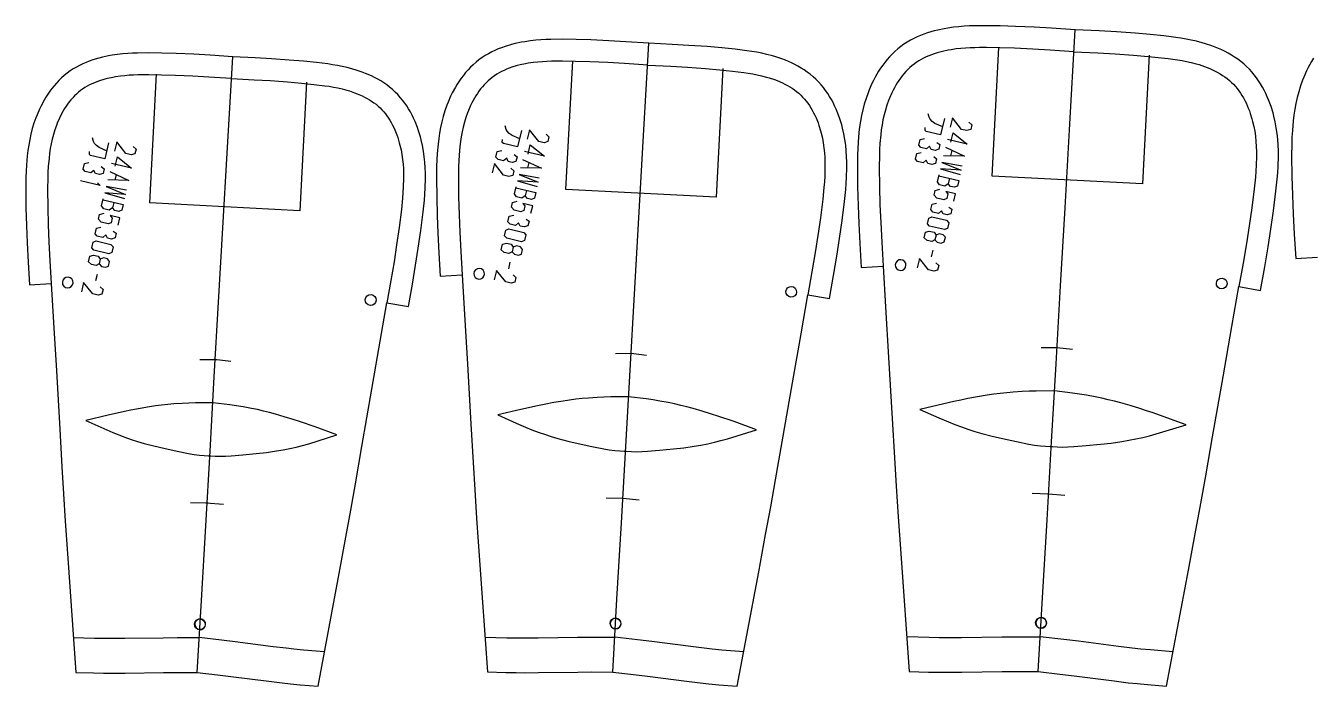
# Model space of a CAD drawing. Extents: x 870 to 2252, y -335 to 1751.
# Drawn here: x 923 to 1222.5, y 888.6 to 1042.4 of the extents above; entities that cross this region are included whole.
import ezdxf

# ---------------------------------------------------------------- set-up
doc = ezdxf.new("R2010")
doc.units = 0

msp = doc.modelspace()

# ---------------------------------------------------------------- linework, layer by layer
for points in [[(1146.654785, 1042.424072), (1144.960938, 1042.422607), (1143.800171, 1042.403442), (1142.625488, 1042.36377), (1141.430542, 1042.298462), (1140.215698, 1042.201904), (1138.975952, 1042.067993), (1137.607178, 1041.872803), (1136.776733, 1041.72876), (1135.268066, 1041.410889), (1134.447021, 1041.204224), (1133.654785, 1040.980957), (1132.861816, 1040.731323), (1132.069336, 1040.453857), (1131.279175, 1040.146484), (1130.492676, 1039.807495), (1129.711182, 1039.434692), (1128.9375, 1039.026123), (1128.173218, 1038.579468), (1127.421265, 1038.093262), (1126.686279, 1037.566895), (1125.987671, 1037.013306), (1125.322021, 1036.432739), (1124.689209, 1035.828857), (1124.088623, 1035.203979), (1123.518921, 1034.560425), (1122.97937, 1033.900391), (1122.46936, 1033.226074), (1121.987061, 1032.539063), (1121.531982, 1031.840698), (1121.103271, 1031.133057), (1120.699707, 1030.417358), (1120.320923, 1029.695313), (1119.950439, 1028.936646), (1119.33728, 1027.536377), (1119.052368, 1026.810791), (1118.591553, 1025.508667), (1118.184326, 1024.176392), (1117.83606, 1022.846069), (1117.54187, 1021.519653), (1117.296875, 1020.199219), (1117.09668, 1018.887146), (1116.933594, 1017.562805), (1116.73877, 1015.343079), (1116.654663, 1013.837402), (1116.603149, 1012.348877), (1116.573242, 1009.479065), (1116.629395, 1004.93042), (1116.737305, 1000.596558), (1116.904541, 996.400696), (1117.150391, 991.725525), (1117.486694, 986.159058), (1122.577515, 986.466553), (1123.148315, 977.006042), (1123.856079, 965.180237), (1124.688232, 950.988098), (1125.220337, 941.801514), (1125.620239, 935.240906), (1126.099243, 928.079224), (1126.703613, 919.553711), (1128.648438, 892.079346), (1133.104614, 891.947083), (1135.516235, 891.9021), (1137.578735, 891.885925), (1140.887817, 891.902588), (1150.304077, 892.03717), (1153.668091, 892.049377), (1158.689331, 892.03656), (1163.678833, 891.473083), (1167.019531, 891.075134), (1176.358154, 889.860901), (1179.643311, 889.464661), (1181.694092, 889.244019), (1184.094849, 889.012146), (1188.536865, 888.632141), (1193.621216, 915.702026), (1195.199951, 924.101685), (1196.497314, 931.161255), (1197.647461, 937.632629), (1199.230103, 946.697449), (1201.685181, 960.700317), (1203.745239, 972.366943), (1205.397583, 981.699341), (1210.419678, 980.809814), (1211.392334, 986.300964), (1212.173096, 990.916992), (1212.820557, 995.065979), (1213.425171, 999.358887), (1214.002808, 1003.871094), (1214.302368, 1006.725281), (1214.421997, 1008.2099), (1214.51123, 1009.715271), (1214.572266, 1011.94281), (1214.562256, 1013.277039), (1214.513916, 1014.603394), (1214.422119, 1015.943115), (1214.281982, 1017.294617), (1214.088745, 1018.656067), (1213.837036, 1020.026306), (1213.528687, 1021.372742), (1213.328857, 1022.126221), (1212.880493, 1023.587708), (1212.599487, 1024.383667), (1212.305908, 1025.144531), (1211.987305, 1025.901733), (1211.642456, 1026.653931), (1211.27063, 1027.399902), (1210.870483, 1028.137573), (1210.440918, 1028.866089), (1209.980713, 1029.58374), (1209.48877, 1030.288452), (1208.963745, 1030.978149), (1208.404297, 1031.650635), (1207.809814, 1032.303589), (1207.179321, 1032.933594), (1206.509521, 1033.540894), (1205.818237, 1034.110229), (1205.110229, 1034.641479), (1204.38855, 1035.13623), (1203.655151, 1035.596191), (1202.912842, 1036.023315), (1202.162964, 1036.419189), (1201.407593, 1036.785889), (1200.64856, 1037.124634), (1199.887207, 1037.4375), (1199.095093, 1037.736938), (1197.632935, 1038.22583), (1196.824707, 1038.464233), (1195.487305, 1038.815186), (1194.271118, 1039.090454), (1193.075317, 1039.325806), (1191.895874, 1039.527832), (1190.733398, 1039.701904), (1189.58252, 1039.854248), (1187.900024, 1040.050049), (1184.730469, 1040.370605), (1181.233887, 1040.671875), (1176.875854, 1040.980469), (1172.84729, 1041.210571), (1167.290894, 1041.473267), (1161.741211, 1041.849854), (1157.712769, 1042.083618), (1153.348267, 1042.276978), (1149.840332, 1042.378906), (1146.654785, 1042.424072)], [(1047.98291, 1039.255615), (1045.243286, 1039.235229), (1044.074097, 1039.195313), (1042.908813, 1039.130859), (1041.723511, 1039.035645), (1040.512817, 1038.903442), (1039.17627, 1038.71106), (1038.363159, 1038.568604), (1036.890259, 1038.255493), (1036.049438, 1038.041992), (1034.57312, 1037.598267), (1033.761719, 1037.312012), (1032.989136, 1037.009399), (1032.219849, 1036.675659), (1031.455933, 1036.308594), (1030.698975, 1035.906494), (1029.951172, 1035.467041), (1029.215698, 1034.988892), (1028.496582, 1034.471191), (1027.811157, 1033.925171), (1027.158325, 1033.352905), (1026.53833, 1032.757813), (1025.950073, 1032.142334), (1025.3927, 1031.508667), (1024.865234, 1030.859497), (1024.366455, 1030.196289), (1023.89563, 1029.520874), (1023.451477, 1028.835083), (1023.013367, 1028.1073), (1022.28717, 1026.764038), (1021.909302, 1025.985229), (1021.312561, 1024.613892), (1021.034302, 1023.90155), (1020.585083, 1022.624817), (1020.187866, 1021.318909), (1019.848206, 1020.014893), (1019.561279, 1018.715271), (1019.322388, 1017.421936), (1019.127014, 1016.137024), (1018.967896, 1014.839844), (1018.777405, 1012.666931), (1018.69519, 1011.19281), (1018.644592, 1009.735596), (1018.614746, 1006.928101), (1018.667847, 1002.47998), (1018.771484, 998.242004), (1018.932739, 994.139038), (1019.170349, 989.56781), (1019.495422, 984.125732), (1024.586426, 984.42981), (1025.138062, 975.181519), (1025.822266, 963.620789), (1026.626587, 949.746826), (1027.140991, 940.766296), (1027.52771, 934.352844), (1027.959595, 927.802185), (1028.575562, 919.017456), (1030.469727, 891.977295), (1034.785645, 891.849854), (1037.13208, 891.806519), (1039.139771, 891.791382), (1042.358276, 891.808716), (1051.508301, 891.943115), (1054.775146, 891.955994), (1059.638916, 891.945068), (1064.472046, 891.398132), (1067.715698, 891.010742), (1076.790039, 889.827881), (1079.985352, 889.441528), (1081.981567, 889.22644), (1084.317383, 889.000427), (1088.619629, 888.632141), (1093.602051, 915.276611), (1095.221436, 923.9328), (1096.401611, 930.390747), (1097.521118, 936.717529), (1099.06189, 945.579895), (1101.451904, 959.270081), (1103.457397, 970.675964), (1105.06604, 979.799988), (1110.088501, 978.914185), (1111.035522, 984.283081), (1111.795776, 988.796875), (1112.426514, 992.854187), (1113.015503, 997.052429), (1113.578369, 1001.465149), (1113.870605, 1004.257568), (1113.987427, 1005.710938), (1114.074707, 1007.184814), (1114.134766, 1009.365112), (1114.125488, 1010.671997), (1114.078735, 1011.970886), (1113.989746, 1013.28302), (1113.853638, 1014.606995), (1113.665894, 1015.941284), (1113.421021, 1017.284363), (1113.121094, 1018.604065), (1112.926514, 1019.343567), (1112.490845, 1020.774414), (1112.204712, 1021.59137), (1111.637573, 1023.009033), (1111.285645, 1023.782166), (1110.923096, 1024.514526), (1110.532837, 1025.23938), (1110.113525, 1025.955322), (1109.66394, 1026.660889), (1109.182861, 1027.354126), (1108.668945, 1028.033081), (1108.121338, 1028.695313), (1107.538452, 1029.338745), (1106.920166, 1029.959595), (1106.265259, 1030.556396), (1105.589355, 1031.115723), (1104.896973, 1031.638062), (1104.19104, 1032.12439), (1103.474243, 1032.576538), (1102.748291, 1032.996338), (1102.015503, 1033.385498), (1101.242432, 1033.762939), (1099.82666, 1034.373047), (1099.015869, 1034.681519), (1097.588501, 1035.161499), (1096.797119, 1035.396362), (1095.491333, 1035.740723), (1094.303955, 1036.010864), (1093.137451, 1036.241333), (1091.987183, 1036.438965), (1090.8302, 1036.612793), (1088.111084, 1036.947144), (1085.012573, 1037.260986), (1081.612427, 1037.554077), (1077.375244, 1037.854248), (1073.458374, 1038.077637), (1068.060181, 1038.331909), (1062.668457, 1038.698364), (1058.751953, 1038.925659), (1054.508301, 1039.113281), (1051.096924, 1039.212036), (1047.98291, 1039.255615)], [(1158.689331, 892.03656), (1159.678467, 909.218445), (1160.723999, 927.384521), (1161.769653, 945.550781), (1162.815308, 963.716858), (1163.860962, 981.882935), (1164.906494, 1000.049133), (1165.952148, 1018.215271), (1167.290894, 1041.473267)], [(1059.638916, 891.945068), (1060.615723, 908.923706), (1061.637451, 926.683289), (1062.658936, 944.442688), (1063.680664, 962.202148), (1064.702271, 979.961609), (1065.723999, 997.721069), (1066.745605, 1015.48053), (1068.060181, 1038.331909)], [(1166.997925, 1036.381348), (1161.420776, 1036.76001), (1157.452148, 1036.990112), (1153.161255, 1037.180176), (1149.72998, 1037.280029), (1146.620728, 1037.324097), (1145.005493, 1037.322754), (1143.928467, 1037.30481), (1142.850708, 1037.268433), (1141.771973, 1037.209473), (1140.691895, 1037.123535), (1139.609863, 1037.006714), (1138.403076, 1036.834717), (1137.73877, 1036.71936), (1136.416748, 1036.440918), (1135.761597, 1036.276123), (1135.112305, 1036.093018), (1134.470459, 1035.891113), (1133.837036, 1035.669189), (1133.213379, 1035.426636), (1132.601074, 1035.162842), (1132.001343, 1034.876587), (1131.415894, 1034.567261), (1130.845581, 1034.234131), (1130.292114, 1033.876343), (1129.756592, 1033.492798), (1129.249023, 1033.090576), (1128.760132, 1032.664307), (1128.289795, 1032.215332), (1127.837891, 1031.745239), (1127.404175, 1031.255249), (1126.988892, 1030.746948), (1126.591553, 1030.221802), (1126.212036, 1029.68103), (1125.850342, 1029.126099), (1125.506348, 1028.558594), (1125.180176, 1027.979858), (1124.871338, 1027.391235), (1124.579834, 1026.794189), (1124.048462, 1025.580566), (1123.831055, 1025.027466), (1123.436401, 1023.911804), (1123.091675, 1022.784668), (1122.794189, 1021.647644), (1122.539917, 1020.502014), (1122.326172, 1019.349182), (1122.149292, 1018.190735), (1122.006226, 1017.027954), (1121.826172, 1014.977783), (1121.749634, 1013.606995), (1121.702148, 1012.234131), (1121.673584, 1009.483948), (1121.728516, 1005.025452), (1121.834839, 1000.761597), (1121.999146, 996.63623), (1122.242432, 992.013245), (1122.577515, 986.466553)], [(1184.474243, 1035.55603), (1182.91394, 1005.596619), (1147.961182, 1007.417114), (1149.521484, 1037.376465)], [(1166.997925, 1036.381348), (1172.581543, 1036.117432), (1176.550415, 1035.890869), (1180.834839, 1035.58728), (1184.254761, 1035.292847), (1187.348511, 1034.979736), (1188.953125, 1034.793091), (1190.021118, 1034.651733), (1191.087524, 1034.492065), (1192.152222, 1034.309692), (1193.215332, 1034.100342), (1194.276855, 1033.860107), (1195.455933, 1033.550781), (1196.102661, 1033.359985), (1197.384033, 1032.931641), (1198.015747, 1032.692627), (1198.639648, 1032.436401), (1199.254395, 1032.161987), (1199.858154, 1031.869019), (1200.449707, 1031.556519), (1201.027588, 1031.224121), (1201.590576, 1030.870972), (1202.136719, 1030.496704), (1202.665161, 1030.100098), (1203.173706, 1029.681274), (1203.661865, 1029.23877), (1204.119873, 1028.780884), (1204.556519, 1028.301392), (1204.97229, 1027.801514), (1205.36731, 1027.282593), (1205.741821, 1026.746216), (1206.096191, 1026.193726), (1206.430542, 1025.626343), (1206.745605, 1025.045532), (1207.04126, 1024.452759), (1207.317749, 1023.849487), (1207.575439, 1023.237183), (1207.814697, 1022.617004), (1208.035767, 1021.990417), (1208.424561, 1020.723877), (1208.576904, 1020.149353), (1208.840942, 1018.995911), (1209.053833, 1017.836609), (1209.218994, 1016.673035), (1209.340088, 1015.505737), (1209.420288, 1014.33606), (1209.462891, 1013.164978), (1209.47168, 1011.993469), (1209.415405, 1009.936157), (1209.333984, 1008.565674), (1209.223755, 1007.196411), (1208.936646, 1004.46106), (1208.370483, 1000.038269), (1207.775757, 995.814819), (1207.139038, 991.735535), (1206.366943, 987.171082), (1205.397827, 981.699341)], [(951.670593, 1036.087036), (949.006165, 1036.066406), (947.866211, 1036.026855), (946.730469, 1035.963135), (945.574524, 1035.869385), (944.393127, 1035.738892), (943.088867, 1035.549194), (942.29303, 1035.408447), (940.855469, 1035.099854), (940.032166, 1034.888916), (938.591309, 1034.452148), (937.797607, 1034.1698), (937.042419, 1033.871826), (936.290283, 1033.543213), (935.543396, 1033.182007), (934.803589, 1032.786499), (934.072449, 1032.35437), (933.353271, 1031.884033), (932.649841, 1031.374878), (931.977966, 1030.836548), (931.338074, 1030.272339), (930.730835, 1029.686035), (930.154968, 1029.080078), (929.609802, 1028.456543), (929.094177, 1027.817871), (928.607178, 1027.165894), (928.147583, 1026.502319), (927.714294, 1025.828735), (927.286865, 1025.113892), (926.580139, 1023.797485), (926.211792, 1023.033386), (925.631409, 1021.691101), (925.359924, 1020.991699), (924.922302, 1019.740845), (924.535156, 1018.460999), (924.204224, 1017.183716), (923.9245, 1015.910767), (923.69165, 1014.644348), (923.501099, 1013.386597), (923.345825, 1012.116638), (923.159973, 1009.990784), (923.07959, 1008.548157), (923.029968, 1007.122498), (923, 1004.377258), (923.05011, 1000.02948), (923.149353, 995.887573), (923.304688, 991.877625), (923.534058, 987.410278), (923.8479, 982.092712), (928.939026, 982.393188), (929.471802, 973.356995), (930.132507, 962.061462), (930.908936, 948.505737), (931.405396, 939.731201), (931.778748, 933.464844), (932.195984, 927.064453), (932.791382, 918.481201), (934.634583, 891.875427), (938.810608, 891.752625), (941.09198, 891.710999), (943.044678, 891.696716), (946.172791, 891.714722), (955.056824, 891.84906), (958.226257, 891.862793), (962.932495, 891.853577), (967.608704, 891.323242), (970.755615, 890.946533), (979.565674, 889.794922), (982.671143, 889.418518), (984.61261, 889.208862), (986.883728, 888.988708), (991.046204, 888.632141), (995.926636, 914.851379), (997.501709, 923.309814), (998.649719, 929.620239), (999.738892, 935.80249), (1001.23761, 944.462341), (1003.562561, 957.839722), (1005.513428, 968.985229), (1007.078247, 977.900757), (1012.101379, 977.018738), (1013.022644, 982.265381), (1013.762451, 986.676941), (1014.376404, 990.642639), (1014.949646, 994.745911), (1015.497803, 999.059326), (1015.782654, 1001.789978), (1015.896667, 1003.211853), (1015.982117, 1004.654175), (1016.041077, 1006.787292), (1016.032471, 1008.066711), (1015.987305, 1009.338074), (1015.901245, 1010.622803), (1015.769226, 1011.919373), (1015.58667, 1013.226257), (1015.348877, 1014.541992), (1015.057495, 1015.834839), (1014.86792, 1016.560608), (1014.44519, 1017.960632), (1014.16687, 1018.761841), (1013.615662, 1020.150574), (1013.272949, 1020.909668), (1012.9198, 1021.628418), (1012.539185, 1022.340271), (1012.130127, 1023.043884), (1011.691101, 1023.737488), (1011.221008, 1024.419312), (1010.718445, 1025.087402), (1010.182312, 1025.73938), (1009.611389, 1026.373291), (1009.005615, 1026.984863), (1008.365112, 1027.571411), (1007.704529, 1028.121094), (1007.027771, 1028.634155), (1006.338074, 1029.111816), (1005.637573, 1029.556274), (1004.928101, 1029.968872), (1004.212097, 1030.35144), (1003.455933, 1030.7229), (1002.074646, 1031.321899), (1001.280945, 1031.625732), (999.888184, 1032.097046), (999.113708, 1032.328247), (997.839844, 1032.666016), (996.681152, 1032.93103), (995.543579, 1033.156738), (994.422485, 1033.350098), (993.294678, 1033.520142), (990.650208, 1033.845947), (987.63855, 1034.151245), (984.334717, 1034.436401), (980.218262, 1034.727905), (976.413269, 1034.944702), (971.173279, 1035.190552), (965.939636, 1035.546753), (962.134827, 1035.767578), (958.012024, 1035.949707), (954.697327, 1036.045166), (951.670593, 1036.087036)], [(962.932495, 891.853577), (963.896851, 908.62915), (964.894531, 925.981873), (965.892151, 943.334656), (966.889893, 960.6875), (967.887451, 978.040283), (968.885132, 995.392944), (969.882813, 1012.745789), (971.173279, 1035.190552)], [(1067.767212, 1033.240112), (1062.3479, 1033.608398), (1058.491455, 1033.832153), (1054.321777, 1034.016479), (1050.987427, 1034.113159), (1047.966064, 1034.155396), (1045.349487, 1034.135864), (1044.302124, 1034.100098), (1043.253906, 1034.042114), (1042.204346, 1033.957764), (1041.153076, 1033.84314), (1039.979858, 1033.674194), (1039.333862, 1033.561035), (1038.048462, 1033.28772), (1037.411621, 1033.126099), (1036.156494, 1032.748779), (1035.540771, 1032.531494), (1034.934692, 1032.294189), (1034.339844, 1032.036011), (1033.757202, 1031.756226), (1033.188354, 1031.453979), (1032.634399, 1031.128418), (1032.097046, 1030.779175), (1031.577026, 1030.404785), (1031.082886, 1030.010986), (1030.606812, 1029.59375), (1030.14917, 1029.154541), (1029.709473, 1028.694458), (1029.287842, 1028.215088), (1028.883911, 1027.717896), (1028.497681, 1027.204346), (1028.128906, 1026.675415), (1027.777588, 1026.132935), (1027.443481, 1025.578125), (1026.826782, 1024.437134), (1026.543701, 1023.853699), (1026.02771, 1022.668091), (1025.816406, 1022.126953), (1025.432373, 1021.035767), (1025.09729, 1019.933594), (1024.807739, 1018.82196), (1024.560425, 1017.702026), (1024.352295, 1016.575317), (1024.180054, 1015.442932), (1024.040649, 1014.306458), (1023.865051, 1012.302185), (1023.790222, 1010.962219), (1023.743652, 1009.619995), (1023.715027, 1006.931396), (1023.76709, 1002.572693), (1023.868958, 998.404419), (1024.027466, 994.371643), (1024.262451, 989.852234), (1024.586304, 984.42981)], [(1085.260376, 1032.431152), (1083.700073, 1002.471802), (1048.747437, 1004.292175), (1050.307739, 1034.251587)], [(1067.767456, 1033.240112), (1073.193237, 1032.984375), (1077.049805, 1032.764526), (1081.213135, 1032.469604), (1084.536621, 1032.182983), (1087.542847, 1031.878662), (1090.140015, 1031.559326), (1091.17627, 1031.403687), (1092.210938, 1031.225708), (1093.244019, 1031.021729), (1094.275269, 1030.787109), (1095.421143, 1030.484863), (1096.049927, 1030.298218), (1097.295654, 1029.879395), (1097.90979, 1029.645752), (1099.113281, 1029.126953), (1099.700073, 1028.840576), (1100.27478, 1028.535278), (1100.836182, 1028.210571), (1101.382813, 1027.865845), (1101.91333, 1027.500488), (1102.42627, 1027.113525), (1102.920044, 1026.704834), (1103.393677, 1026.273315), (1103.8396, 1025.825439), (1104.264404, 1025.356323), (1104.668823, 1024.867432), (1105.052734, 1024.360107), (1105.416748, 1023.835632), (1105.760986, 1023.295471), (1106.085815, 1022.740906), (1106.391479, 1022.173279), (1106.678223, 1021.593933), (1106.946411, 1021.004517), (1107.428223, 1019.800354), (1107.642578, 1019.188232), (1108.019165, 1017.951294), (1108.167114, 1017.389526), (1108.423462, 1016.261475), (1108.630005, 1015.128113), (1108.790161, 1013.990601), (1108.907349, 1012.849731), (1108.984863, 1011.706543), (1109.026123, 1010.562012), (1109.034302, 1009.416992), (1108.979004, 1007.405945), (1108.899536, 1006.066101), (1108.79187, 1004.727417), (1108.511963, 1002.053284), (1107.960571, 997.729187), (1107.381348, 993.60022), (1106.761353, 989.612183), (1106.009644, 985.149597), (1105.066162, 979.799988)], [(1222.737305, 1034.846069), (1222.298096, 1034.12561), (1221.884521, 1033.396484), (1221.496094, 1032.660645), (1221.116455, 1031.887939), (1220.486816, 1030.458496), (1220.19519, 1029.719849), (1219.7229, 1028.39209), (1219.305664, 1027.033936), (1218.948853, 1025.677002), (1218.647339, 1024.323853), (1218.396484, 1022.976685), (1218.191406, 1021.637634), (1218.024292, 1020.285889), (1217.824951, 1018.019348), (1217.739136, 1016.4823), (1217.686646, 1014.962219), (1217.65686, 1012.030212), (1217.71582, 1007.381226), (1217.828125, 1002.951355), (1218.001221, 998.662659), (1218.255615, 993.883545), (1218.602905, 988.192627), (1223.693604, 988.503357)], [(970.880432, 1030.098633), (965.618713, 1030.456909), (961.874512, 1030.674194), (957.82605, 1030.852905), (954.588745, 1030.946167), (951.655029, 1030.986694), (949.11438, 1030.967041), (948.097473, 1030.931763), (947.079651, 1030.874756), (946.060608, 1030.791992), (945.039978, 1030.679321), (943.900574, 1030.513672), (943.272949, 1030.402588), (942.024048, 1030.134521), (941.405457, 1029.975952), (940.186401, 1029.606445), (939.58844, 1029.393799), (939, 1029.161743), (938.422302, 1028.90918), (937.856873, 1028.635742), (937.304688, 1028.340576), (936.767151, 1028.022827), (936.245789, 1027.681885), (935.741394, 1027.31665), (935.260437, 1026.931396), (934.797424, 1026.523315), (934.352295, 1026.093628), (933.924988, 1025.643677), (933.515137, 1025.174927), (933.122803, 1024.688843), (932.74762, 1024.18689), (932.389648, 1023.669983), (932.048584, 1023.139771), (931.724426, 1022.597656), (931.126099, 1021.483093), (930.851379, 1020.913269), (930.350769, 1019.755615), (930.145447, 1019.22644), (929.772217, 1018.159729), (929.446411, 1017.082581), (929.164978, 1015.996277), (928.9245, 1014.902039), (928.722107, 1013.801208), (928.554504, 1012.695129), (928.418823, 1011.584961), (928.24762, 1009.626709), (928.174683, 1008.317322), (928.128967, 1007.00592), (928.100281, 1004.378906), (928.149414, 1000.119995), (928.247009, 996.047302), (928.399658, 992.106995), (928.626404, 987.691284), (928.939026, 982.393188)], [(988.390381, 1029.306396), (986.829956, 999.346924), (951.877319, 1001.167419), (953.437805, 1031.126831)], [(970.880615, 1030.098755), (976.148743, 1029.85144), (979.893127, 1029.638306), (983.935364, 1029.351807), (987.16217, 1029.073364), (990.081055, 1028.777466), (992.602783, 1028.466797), (993.60907, 1028.315186), (994.613586, 1028.141846), (995.616394, 1027.942993), (996.617493, 1027.713989), (997.730225, 1027.418823), (998.341064, 1027.236572), (999.550903, 1026.827026), (1000.147339, 1026.598755), (1001.315979, 1026.091919), (1001.88562, 1025.812134), (1002.443542, 1025.514038), (1002.988586, 1025.197144), (1003.519043, 1024.860596), (1004.03363, 1024.504028), (1004.53125, 1024.126831), (1005.010132, 1023.728394), (1005.46936, 1023.307861), (1005.902954, 1022.869995), (1006.316101, 1022.411377), (1006.709045, 1021.933472), (1007.082031, 1021.437622), (1007.435425, 1020.924988), (1007.769531, 1020.397217), (1008.084595, 1019.855469), (1008.380981, 1019.300964), (1008.659058, 1018.735107), (1008.918945, 1018.159485), (1009.385742, 1016.983704), (1009.593262, 1016.386169), (1009.957764, 1015.178833), (1010.101257, 1014.629578), (1010.34967, 1013.527161), (1010.549988, 1012.419678), (1010.704956, 1011.30835), (1010.818481, 1010.193726), (1010.893433, 1009.077026), (1010.933105, 1007.958862), (1010.940674, 1006.840576), (1010.88623, 1004.87561), (1010.808716, 1003.566467), (1010.703796, 1002.258484), (1010.431213, 999.645447), (1009.894348, 995.420288), (1009.330627, 991.38562), (1008.727295, 987.488708), (1007.996155, 983.128113), (1007.078247, 977.900757)], [(1136.457153, 1018.870605), (1134.620972, 1019.661987), (1133.967041, 1020.130432), (1133.503418, 1020.64386), (1133.29541, 1021.097351), (1133.039795, 1021.921387)], [(1038.025879, 1016.063416), (1036.189453, 1016.854797), (1035.535522, 1017.323242), (1035.072021, 1017.83667), (1034.864014, 1018.290039), (1034.608276, 1019.114197)], [(1044.114624, 1017.148499), (1044.776001, 1016.521057), (1044.52063, 1015.435059), (1043.653931, 1015.189514), (1042.418823, 1015.479919), (1040.26416, 1018.166382), (1039.753296, 1015.994324)], [(1136.822632, 1020.80719), (1135.931396, 1017.016785), (1132.609497, 1017.797974), (1132.351563, 1018.038391), (1132.383911, 1018.749817)], [(1142.546021, 1019.95575), (1143.20752, 1019.328247), (1142.952026, 1018.24231), (1142.085327, 1017.996704), (1140.850342, 1018.287109), (1138.695557, 1020.973572), (1138.184814, 1018.801514)], [(942.30365, 1015.19281), (941.412292, 1011.402344), (938.090454, 1012.183472), (937.832458, 1012.42395), (937.864807, 1013.135437)], [(941.938171, 1013.256226), (940.101868, 1014.047607), (939.447937, 1014.515991), (938.984436, 1015.02948), (938.776367, 1015.482788), (938.520752, 1016.307007)], [(948.027039, 1014.341248), (948.688416, 1013.713867), (948.433044, 1012.627808), (947.566284, 1012.382263), (946.331238, 1012.672607), (944.176514, 1015.35907), (943.665771, 1013.187012)], [(1038.391357, 1018), (1037.5, 1014.209595), (1034.177979, 1014.990784), (1033.920044, 1015.231201), (1033.952515, 1015.942627)], [(1135.109497, 1015.241516), (1135.800903, 1014.741882), (1135.545654, 1013.655945), (1134.678833, 1013.410278), (1133.741821, 1013.630615), (1133.376099, 1014.368286), (1132.652222, 1013.774536), (1131.374512, 1014.07489), (1130.878418, 1014.640991), (1131.183838, 1015.940002), (1132.225952, 1016.16687)], [(1138.352661, 1015.310364), (1138.863281, 1017.482483), (1142.157959, 1014.86499), (1137.515747, 1015.956604)], [(1036.677979, 1012.434326), (1037.369507, 1011.934692), (1037.114136, 1010.848755), (1036.247437, 1010.603088), (1035.310425, 1010.823425), (1034.94458, 1011.561096), (1034.220703, 1010.967346), (1032.942993, 1011.2677), (1032.446899, 1011.833801), (1032.752441, 1013.132813), (1033.794556, 1013.35968)], [(1039.921143, 1012.503174), (1040.431885, 1014.675232), (1043.72644, 1012.0578), (1039.084351, 1013.149414)], [(1134.340332, 1011.970764), (1135.03186, 1011.471069), (1134.776367, 1010.385132), (1133.909668, 1010.139526), (1132.972778, 1010.359802), (1132.606812, 1011.097473), (1131.883057, 1010.503723), (1130.605347, 1010.804138), (1130.109375, 1011.370239), (1130.414673, 1012.669189), (1131.456909, 1012.896057)], [(1137.082153, 1014.112488), (1141.493896, 1012.041382)], [(1138.535278, 1013.411255), (1138.229858, 1012.112305)], [(940.590454, 1009.627136), (941.281921, 1009.127502), (941.02655, 1008.041443), (940.159851, 1007.795837), (939.222839, 1008.016174), (938.856995, 1008.753906), (938.133118, 1008.160034), (936.855469, 1008.460449), (936.359375, 1009.02655), (936.664795, 1010.3255), (937.706848, 1010.552307)], [(943.833557, 1009.695923), (944.344299, 1011.86792), (947.638855, 1009.25061), (942.996765, 1010.342163)], [(1035.938965, 1009.291382), (1036.600342, 1008.663879), (1036.345093, 1007.577942), (1035.478271, 1007.332336), (1034.243164, 1007.62262), (1032.088501, 1010.309143), (1031.577759, 1008.137146)], [(1043.0625, 1009.234192), (1038.190063, 1009.346252)], [(1038.650635, 1011.305298), (1043.0625, 1009.234192)], [(1040.10376, 1010.604065), (1039.79834, 1009.305115)], [(1140.955078, 1009.750122), (1136.257935, 1010.607483), (1140.724854, 1008.77063), (1135.902466, 1009.095581), (1140.494507, 1007.791077)], [(1141.493896, 1012.041382), (1136.621582, 1012.153442)], [(939.696045, 1005.824036), (940.362549, 1005.217773), (935.720459, 1006.309448)], [(946.974915, 1006.427002), (942.102478, 1006.539063)], [(942.56311, 1008.498108), (946.974915, 1006.427002)], [(944.016235, 1007.796875), (943.710754, 1006.497925)], [(1042.523682, 1006.942932), (1037.826416, 1007.800293), (1042.293335, 1005.96344), (1037.470947, 1006.288391), (1042.062988, 1004.983887)], [(1135.523926, 1007.485779), (1140.166016, 1006.394226), (1139.860596, 1005.095215), (1139.164185, 1004.809509), (1138.227173, 1005.029846), (1137.688599, 1005.605896), (1136.942139, 1005.1073), (1135.664551, 1005.407776), (1135.193359, 1006.080383), (1135.578857, 1007.719971)], [(1137.994019, 1006.904907), (1137.688599, 1005.605896)], [(946.436157, 1004.135742), (941.738892, 1004.993103), (946.20575, 1003.15625), (941.383423, 1003.481201), (945.975464, 1002.176636)], [(1037.092407, 1004.678589), (1041.734619, 1003.587036), (1041.429077, 1002.288025), (1040.732666, 1002.002319), (1039.795776, 1002.222656), (1039.25708, 1002.798706), (1038.51062, 1002.30011), (1037.233032, 1002.600586), (1036.761963, 1003.273193), (1037.147583, 1004.912781)], [(1039.5625, 1004.097717), (1039.25708, 1002.798706)], [(1139.031372, 1001.568909), (1139.437012, 1003.293701), (1137.137207, 1003.834534), (1137.633301, 1003.268433), (1137.37793, 1002.182495), (1136.681519, 1001.89679), (1135.105713, 1002.267334), (1134.464355, 1002.979919), (1134.719604, 1004.065918), (1135.786865, 1004.399292)], [(941.004822, 1001.871399), (945.647034, 1000.779724), (945.341553, 999.480774), (944.645142, 999.195129), (943.708191, 999.415466), (943.169495, 999.991516), (942.423096, 999.49292), (941.145447, 999.793396), (940.674377, 1000.465942), (941.059875, 1002.105591)], [(943.474976, 1001.290466), (943.169495, 999.991516)], [(1040.599854, 998.761719), (1041.005493, 1000.486511), (1038.705688, 1001.027344), (1039.201904, 1000.461243), (1038.946411, 999.375305), (1038.25, 999.089539), (1036.674316, 999.460144), (1036.032837, 1000.172729), (1036.288208, 1001.258728), (1037.355347, 1001.59198)], [(1137.901245, 1000.203247), (1138.592651, 999.703552), (1138.33728, 998.617493), (1137.470581, 998.371948), (1136.533569, 998.592224), (1136.167847, 999.329956), (1135.443848, 998.736145), (1134.16626, 999.03656), (1133.670166, 999.602661), (1133.975586, 1000.901611), (1135.017822, 1001.128418)], [(944.512329, 995.954529), (944.917969, 997.679382), (942.618103, 998.220154), (943.114197, 997.654053), (942.858887, 996.568054), (942.162476, 996.282349), (940.58667, 996.652893), (939.945313, 997.365417), (940.200684, 998.451538), (941.267761, 998.784851)], [(1039.469727, 997.396057), (1040.161255, 996.896362), (1039.905884, 995.810303), (1039.039063, 995.564758), (1038.102295, 995.785034), (1037.736328, 996.522766), (1037.012451, 995.928955), (1035.734863, 996.22937), (1035.23877, 996.795471), (1035.544067, 998.094421), (1036.586304, 998.321228)], [(1132.901123, 996.331848), (1133.206543, 997.630859), (1133.907959, 997.937805), (1137.357422, 997.126648), (1137.848511, 996.539185), (1137.543091, 995.240295), (1136.846802, 994.95459), (1133.397217, 995.765747), (1132.901123, 996.331848)], [(943.382141, 994.588745), (944.07373, 994.089111), (943.818237, 993.003113), (942.951538, 992.757507), (942.014648, 992.977783), (941.648743, 993.715515), (940.924805, 993.121704), (939.647156, 993.42218), (939.151123, 993.988281), (939.456543, 995.28717), (940.498718, 995.514038)], [(1034.469604, 993.524658), (1034.775024, 994.823669), (1035.47644, 995.130615), (1038.926147, 994.319458), (1039.417236, 993.731995), (1039.111816, 992.433105), (1038.415405, 992.1474), (1034.965698, 992.958557), (1034.469604, 993.524658)], [(1134.627197, 992.58667), (1135.165771, 992.01062), (1136.102661, 991.790283), (1136.799072, 992.075989), (1137.054565, 993.161987), (1136.563354, 993.749329), (1135.626343, 993.969666), (1134.882446, 993.672729), (1134.627197, 992.58667), (1133.90564, 992.194519), (1132.798462, 992.454956), (1132.131836, 993.061096), (1132.437378, 994.360046), (1133.309204, 994.626953), (1134.416382, 994.366516), (1134.882446, 993.672729)], [(938.382019, 990.717468), (938.6875, 992.016357), (939.388855, 992.323425), (942.838562, 991.512146), (943.32959, 990.924805), (943.024109, 989.625854), (942.32782, 989.34021), (938.878113, 990.151367), (938.382019, 990.717468)], [(1036.195679, 989.77948), (1036.734253, 989.20343), (1037.671265, 988.983093), (1038.367676, 989.268799), (1038.623047, 990.354797), (1038.131958, 990.942139), (1037.194946, 991.162476), (1036.45105, 990.86554), (1036.195679, 989.77948), (1035.474243, 989.387329), (1034.366943, 989.647766), (1033.700562, 990.253906), (1034.005981, 991.552795), (1034.877686, 991.819763), (1035.984985, 991.559326), (1036.45105, 990.86554)], [(940.108093, 986.972351), (940.646667, 986.39624), (941.58374, 986.175903), (942.280029, 986.461548), (942.535461, 987.547546), (942.044373, 988.134888), (941.107422, 988.355225), (940.363403, 988.058289), (940.108093, 986.972351), (939.386597, 986.580139), (938.279358, 986.840515), (937.612854, 987.446716), (937.918335, 988.745605), (938.790161, 989.012451), (939.8974, 988.752136), (940.363403, 988.058289)], [(1134.854858, 987.247803), (1135.516235, 986.620422), (1135.260742, 985.534363), (1134.394043, 985.288757), (1133.159058, 985.579224), (1131.004395, 988.265625), (1130.49353, 986.093567)], [(1134.143433, 990.147644), (1133.782959, 988.614502)], [(1029.785034, 984.598511), (1029.714844, 985.081177), (1029.465332, 985.500183), (1029.074585, 985.79187), (1028.601807, 985.911865), (1028.119141, 985.841675), (1027.700073, 985.592163), (1027.408325, 985.201233), (1027.288452, 984.728516), (1027.358643, 984.24585), (1027.608154, 983.826843), (1027.998901, 983.535156), (1028.471802, 983.415161), (1028.954468, 983.485291), (1029.373535, 983.734802), (1029.665161, 984.125732), (1029.785034, 984.598511)], [(1036.42334, 984.440613), (1037.084717, 983.813232), (1036.829468, 982.727173), (1035.962769, 982.481567), (1034.727539, 982.772034), (1032.572876, 985.458435), (1032.062134, 983.286377)], [(1035.711914, 987.340454), (1035.35144, 985.807312)], [(1127.890869, 986.639221), (1127.820801, 987.121826), (1127.571167, 987.540894), (1127.18042, 987.832642), (1126.707642, 987.952576), (1126.224976, 987.882385), (1125.805908, 987.632874), (1125.51416, 987.242004), (1125.394409, 986.769287), (1125.464478, 986.28656), (1125.713989, 985.867554), (1126.104858, 985.575867), (1126.577637, 985.455933), (1127.060303, 985.526062), (1127.47937, 985.775574), (1127.771118, 986.166443), (1127.890869, 986.639221)], [(934.02301, 982.5578), (933.952881, 983.040466), (933.70343, 983.459412), (933.3125, 983.75116), (932.839722, 983.871094), (932.357117, 983.800903), (931.938049, 983.551392), (931.646301, 983.160522), (931.526367, 982.687805), (931.596558, 982.205139), (931.846069, 981.786072), (932.236938, 981.494324), (932.709656, 981.374451), (933.192322, 981.44458), (933.611389, 981.694092), (933.903076, 982.084961), (934.02301, 982.5578)], [(940.335754, 981.633423), (940.997192, 981.00592), (940.741882, 979.919983), (939.875061, 979.674377), (938.639954, 979.964844), (936.485291, 982.651245), (935.974487, 980.479187)], [(939.624329, 984.533264), (939.263855, 983.000061)], [(1200.13916, 982.480591), (1200.26416, 982.952026), (1200.560181, 983.339661), (1200.982056, 983.584656), (1201.465332, 983.649536), (1201.93689, 983.524536), (1202.324341, 983.228394), (1202.569336, 982.806702), (1202.634155, 982.323242), (1202.509155, 981.851929), (1202.213135, 981.464172), (1201.791382, 981.219299), (1201.308105, 981.154358), (1200.836548, 981.27948), (1200.448853, 981.575439), (1200.203979, 981.997192), (1200.13916, 982.480591)], [(1002.046692, 978.646851), (1002.171692, 979.118347), (1002.467529, 979.505981), (1002.889343, 979.750977), (1003.37262, 979.815918), (1003.844055, 979.690918), (1004.231873, 979.394958), (1004.476868, 978.973267), (1004.541687, 978.48999), (1004.416687, 978.018433), (1004.12085, 977.630737), (1003.699097, 977.385742), (1003.215759, 977.320862), (1002.744324, 977.445862), (1002.356567, 977.74176), (1002.111511, 978.163574), (1002.046692, 978.646851)], [(1099.921021, 980.563721), (1100.046021, 981.035156), (1100.341919, 981.422791), (1100.763672, 981.667786), (1101.24707, 981.732727), (1101.718506, 981.607605), (1102.106201, 981.311707), (1102.351196, 980.889954), (1102.416016, 980.406555), (1102.291016, 979.93512), (1101.994995, 979.547485), (1101.573364, 979.30249), (1101.089844, 979.237732), (1100.61853, 979.362732), (1100.230835, 979.65863), (1099.985962, 980.080383), (1099.921021, 980.563721)], [(1166.655029, 967.008728), (1163.030762, 967.459534), (1159.378784, 967.42749)], [(967.374268, 964.672058), (963.491516, 964.653442)], [(970.720398, 964.237793), (966.865356, 964.701294)], [(1067.515625, 965.62323), (1063.90332, 966.07312), (1060.263306, 966.040466)], [(1062.320923, 943.386841), (1063.922729, 943.283386), (1065.054565, 943.249207), (1066.378052, 943.269043), (1067.701416, 943.33905), (1070.497925, 943.569824), (1073.739746, 943.885925), (1076.162842, 944.171692), (1078.574097, 944.518799), (1080.172729, 944.793091), (1081.762939, 945.107788), (1083.292236, 945.453857), (1084.813477, 945.837158), (1086.327881, 946.251709), (1088.589478, 946.919983), (1093.092041, 948.352661), (1087.878296, 950.240295), (1084.132202, 951.527649), (1082.625, 952.017639), (1080.453979, 952.687805), (1078.320313, 953.2995), (1076.890625, 953.680603), (1075.4552, 954.037964), (1074.01416, 954.369507), (1072.567749, 954.67334), (1070.589111, 955.039368), (1069.005981, 955.291687), (1067.417969, 955.517029), (1063.325684, 956.031677), (1059.201416, 955.989685), (1057.598022, 955.947937), (1055.99646, 955.878723), (1053.989014, 955.742188), (1052.51709, 955.606201), (1051.047607, 955.442017), (1049.580688, 955.251709), (1048.116821, 955.037109), (1045.92688, 954.674011), (1043.693359, 954.257324), (1042.139893, 953.943359), (1038.270996, 953.094177), (1032.875122, 951.816833), (1037.183838, 949.877258), (1039.35376, 948.954041), (1040.810669, 948.368408), (1042.277954, 947.813354), (1043.757446, 947.294189), (1045.301025, 946.799194), (1046.857666, 946.343323), (1049.213379, 945.721985), (1051.587524, 945.160217), (1054.771729, 944.474487), (1057.523315, 943.924683), (1058.829956, 943.703247), (1060.142456, 943.531799), (1061.27063, 943.435974), (1062.873779, 943.35498)], [(1161.421997, 944.470764), (1163.070557, 944.36438), (1164.235107, 944.328735), (1165.597046, 944.348389), (1166.958862, 944.419617), (1169.836548, 944.654297), (1173.172119, 944.976074), (1175.665405, 945.267151), (1178.146729, 945.621155), (1179.791992, 945.901062), (1181.428589, 946.222351), (1183.001831, 946.575745), (1184.567017, 946.966919), (1186.125244, 947.390381), (1188.452515, 948.072937), (1193.085938, 949.536438), (1187.719604, 951.469849), (1185.410034, 952.270447), (1183.864502, 952.78833), (1182.313354, 953.290283), (1180.078979, 953.976685), (1177.882935, 954.603577), (1176.411499, 954.994019), (1174.934204, 955.360107), (1173.451416, 955.699951), (1171.962769, 956.011536), (1169.92688, 956.386719), (1168.297485, 956.645508), (1166.663208, 956.876709), (1162.452026, 957.405151), (1158.207886, 957.363403), (1156.557983, 957.321289), (1154.909668, 957.250977), (1152.843994, 957.112), (1151.329712, 956.973267), (1149.817505, 956.805908), (1148.308105, 956.611694), (1146.801514, 956.392639), (1144.548096, 956.021912), (1142.249634, 955.596375), (1140.651245, 955.275696), (1139.056519, 954.938599), (1136.670166, 954.408264), (1131.117676, 953.103394), (1135.55249, 951.117859), (1137.786011, 950.172791), (1139.2854, 949.573425), (1140.795288, 949.005127), (1142.317627, 948.473572), (1143.906494, 947.966614), (1145.508911, 947.499817), (1147.933105, 946.863464), (1150.376587, 946.288086), (1153.653198, 945.585754), (1156.484863, 945.022461), (1157.829712, 944.795593), (1159.180298, 944.619751), (1160.341187, 944.521362), (1161.991089, 944.438049)], [(965.563599, 942.302795), (967.119019, 942.202637), (968.217773, 942.169678), (969.502869, 942.189575), (970.787781, 942.258728), (973.503174, 942.485474), (976.651245, 942.795837), (979.004028, 943.076233), (981.345276, 943.416382), (982.897461, 943.685059), (984.441223, 943.993286), (985.926392, 944.332092), (987.403748, 944.707153), (988.874268, 945.113098), (991.070374, 945.767029), (995.442078, 947.168884), (990.380676, 949.010864), (986.743896, 950.266846), (985.280518, 950.745056), (983.172852, 951.398743), (981.101563, 951.995422), (979.713501, 952.367188), (978.320007, 952.715576), (976.920898, 953.039063), (975.516357, 953.335266), (973.595398, 953.692017), (972.05835, 953.937866), (970.516541, 954.157227), (966.543274, 954.658325), (962.538757, 954.615906), (960.981934, 954.574646), (959.42688, 954.506531), (957.477661, 954.372375), (956.048401, 954.239014), (954.621521, 954.078125), (953.197144, 953.891724), (951.775757, 953.681519), (949.649658, 953.32605), (947.481018, 952.918274), (945.972412, 952.610901), (942.215576, 951.779968), (936.97644, 950.530212), (941.158752, 948.636536), (943.265381, 947.735229), (944.67981, 947.163574), (946.10437, 946.621643), (947.540894, 946.114685), (949.039185, 945.631714), (950.550293, 945.186829), (952.837158, 944.580627), (955.142334, 944.032471), (958.23407, 943.363281), (960.905579, 942.826843), (962.174133, 942.610901), (963.448425, 942.443909), (964.543823, 942.350586), (966.100464, 942.272034)], [(965.450928, 931.24469), (961.380676, 931.356567)], [(1065.770386, 931.986084), (1061.962036, 932.327454), (1058.139771, 932.42511)], [(1164.883423, 933.053711), (1161.069946, 933.395752), (1157.242432, 933.493591)], [(969.001221, 930.918396), (964.945068, 931.273804)], [(1059.018066, 903.312195), (1059.143188, 903.783569), (1059.439087, 904.171326), (1059.86084, 904.41626), (1060.344238, 904.481079), (1060.815674, 904.356079), (1061.203369, 904.06012), (1061.448242, 903.638428), (1061.513184, 903.155029), (1061.388184, 902.683594), (1061.092285, 902.295898), (1060.670532, 902.051025), (1060.187134, 901.986084), (1059.715698, 902.111084), (1059.328003, 902.406982), (1059.083008, 902.828735), (1059.018066, 903.312195)], [(1061.559326, 903.166016), (1061.489136, 903.648682), (1061.239624, 904.067688), (1060.848755, 904.359375), (1060.375977, 904.47937), (1059.893311, 904.40918), (1059.474243, 904.159668), (1059.182495, 903.768738), (1059.062744, 903.296021), (1059.132813, 902.813354), (1059.382324, 902.394287), (1059.773193, 902.102661), (1060.245972, 901.982666), (1060.728638, 902.052795), (1061.147705, 902.302307), (1061.439331, 902.693237), (1061.559326, 903.166016)], [(1158.07251, 903.476685), (1158.19751, 903.94812), (1158.493408, 904.335754), (1158.915161, 904.580627), (1159.39856, 904.645508), (1159.869995, 904.520447), (1160.25769, 904.224487), (1160.502686, 903.802795), (1160.567505, 903.319336), (1160.442261, 902.847961), (1160.146362, 902.460266), (1159.724609, 902.215271), (1159.241211, 902.150452), (1158.769775, 902.275513), (1158.382202, 902.571533), (1158.137329, 902.993286), (1158.07251, 903.476685)], [(1160.61499, 903.330322), (1160.5448, 903.812927), (1160.295288, 904.231995), (1159.904297, 904.523743), (1159.431641, 904.643555), (1158.949097, 904.573425), (1158.530029, 904.323975), (1158.238281, 903.933105), (1158.118286, 903.460266), (1158.188354, 902.977661), (1158.437988, 902.558594), (1158.828857, 902.266846), (1159.301514, 902.147034), (1159.78418, 902.217163), (1160.203247, 902.466675), (1160.494995, 902.857483), (1160.61499, 903.330322)], [(962.307617, 903.147705), (962.432617, 903.619202), (962.728577, 904.006836), (963.150269, 904.251831), (963.633667, 904.316772), (964.105164, 904.191833), (964.492798, 903.895935), (964.737793, 903.474182), (964.802734, 902.990784), (964.677734, 902.519348), (964.381836, 902.131714), (963.960144, 901.886719), (963.476685, 901.821716), (963.00531, 901.946716), (962.617554, 902.242615), (962.372559, 902.664368), (962.307617, 903.147705)], [(964.847473, 903.001709), (964.777344, 903.484375), (964.527771, 903.903442), (964.137024, 904.195129), (963.664185, 904.315002), (963.181519, 904.244812), (962.762451, 903.995361), (962.470764, 903.604492), (962.350891, 903.131714), (962.421082, 902.649048), (962.670532, 902.22998), (963.061401, 901.938232), (963.53418, 901.81842), (964.016846, 901.88855), (964.435913, 902.138123), (964.727661, 902.52887), (964.847473, 903.001709)], [(934.072021, 899.995422), (939.003601, 899.850464), (941.195435, 899.810425), (943.050903, 899.796936), (946.088257, 899.814331), (954.978088, 899.948792), (958.216553, 899.962769), (963.398132, 899.952637)], [(992.535767, 896.634216), (987.620239, 897.05542), (985.43811, 897.266846), (983.593445, 897.466064), (980.577942, 897.831543), (971.762146, 898.983887), (968.54657, 899.368896), (963.398132, 899.952637)], [(1029.900879, 900.097656), (1034.980103, 899.947632), (1037.237549, 899.906006), (1039.148438, 899.891541), (1042.276978, 899.908447), (1051.432861, 900.042969), (1054.768311, 900.056091), (1060.104858, 900.044067)], [(1090.115845, 896.633667), (1085.052979, 897.067139), (1082.805542, 897.284485), (1080.905518, 897.48938), (1077.799683, 897.864807), (1068.719604, 899.048401), (1065.407715, 899.444031), (1060.104858, 900.044067)], [(1128.073608, 900.199951), (1133.300415, 900.0448), (1135.623535, 900.001465), (1137.590088, 899.986084), (1140.809326, 900.002319), (1150.231567, 900.137024), (1153.66394, 900.149353), (1159.15564, 900.135315)], [(1190.039673, 896.633118), (1184.829468, 897.078857), (1182.516724, 897.302307), (1180.561401, 897.512634), (1177.365234, 897.898132), (1168.020874, 899.113037), (1164.612671, 899.519104), (1159.15564, 900.135315)]]:
    msp.add_lwpolyline(points)

doc.saveas('drawing.dxf')
